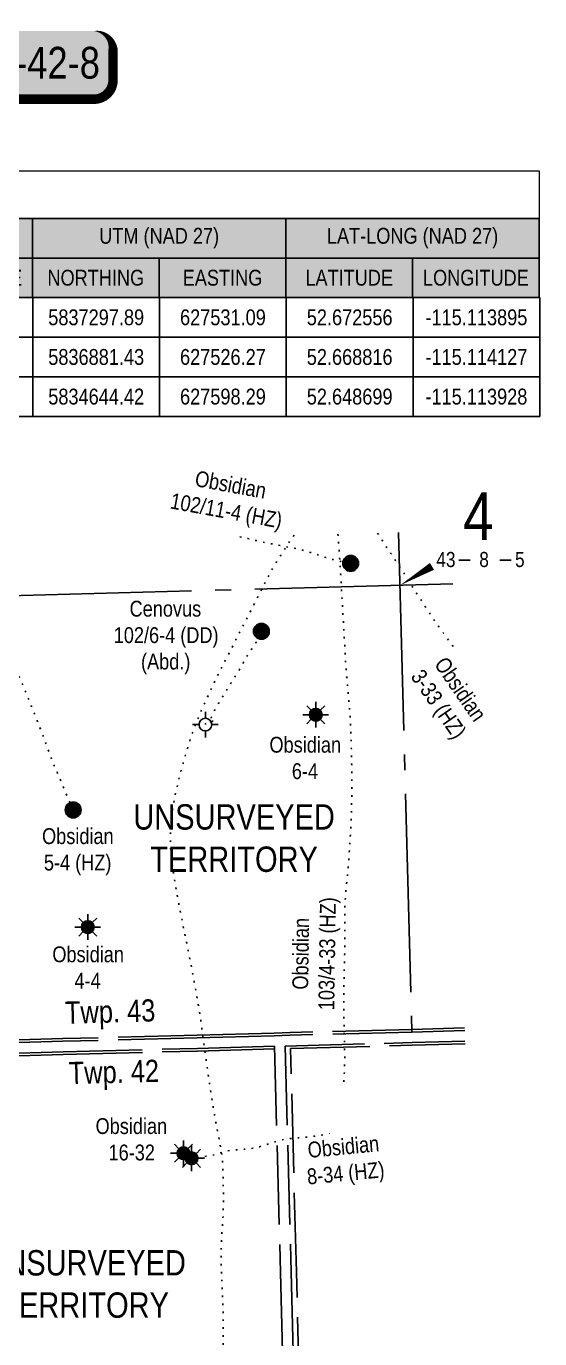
# Model space of a CAD drawing. Extents: x 623573 to 630850, y 5829278 to 5839468.
# Drawn here: x 629877 to 630850, y 5831721 to 5834205 of the extents above; entities that cross this region are included whole.
import ezdxf
from ezdxf.enums import TextEntityAlignment as Align

# ---------------------------------------------------------------- set-up
doc = ezdxf.new("R2010")
doc.units = 0
doc.header["$LTSCALE"] = 5
for name, pattern in [('foc-DOT', [1, 0.2, -0.8]), ('foc-QUARTERLINE', [33, 25, -3, 2, -3]), ('foc-UNSURVEYED', [12.5, 10, -2.5])]:
    doc.linetypes.add(name, pattern=pattern)
doc.layers.get('Defpoints').update_dxf_attribs({"color": 9})
for name, color, linetype in [('10', 1, 'Continuous'), ('9', 3, 'Continuous'), ('ABADATA-DRILL-T', 8, 'Continuous'), ('AS-DRILL', 8, 'foc-DOT'), ('AS-DRILL-T', 8, 'Continuous'), ('C-WS-S', 8, 'Continuous'), ('CG-NOTES', 7, 'Continuous'), ('D-TXT', 6, 'Continuous'), ('F-WS-S', 8, 'Continuous'), ('L-QSEC', 8, 'foc-QUARTERLINE'), ('L-SECLBL', 7, 'Continuous'), ('L-UNS-T', 3, 'Continuous'), ('L-USEC', 7, 'foc-UNSURVEYED')]:
    doc.layers.add(name, color=color, linetype=linetype)
doc.styles.add('80', font='ARIALN.TTF', dxfattribs={"height": 10})
doc.styles.add('80B', font='ARIALNB.TTF', dxfattribs={"height": 25})
doc.styles.add('80L', font='ARIALN.TTF', dxfattribs={"height": 10})
doc.styles.add('SIMPLEX', font='ARIALN.TTF')

# ---------------------------------------------------------------- blocks, each defined once
blk = doc.blocks.new('L-SECLBL')
at = {"layer": '9', "color": 7}
for p, q in [((-5.08, -27.83), (-12.29, -27.83)), ((20.7, -27.83), (13.5, -27.83))]:
    blk.add_line(p, q, dxfattribs=at)
at = {"layer": '10', "color": 2, "style": 'SIMPLEX'}
blk.add_attdef('SEC', text='', height=30, dxfattribs=at).set_placement((0, 0), align=Align.MIDDLE)
at = {"layer": '10', "color": 5, "style": '80L'}
blk.add_attdef('TWP', text='', height=9.5, dxfattribs=at).set_placement((-14.43, -27.37), align=Align.MIDDLE_RIGHT)
blk.add_attdef('RGE', text='', height=9.5, dxfattribs=at).set_placement((3.62, -27.37), align=Align.MIDDLE_CENTER)
blk.add_attdef('MER', text='', height=9.5, dxfattribs=at).set_placement((23.17, -27.37), align=Align.MIDDLE_LEFT)
blk = doc.blocks.new('BH-Existing')
at = {"layer": 'AS-DRILL-T'}
h = blk.add_hatch(color=256, dxfattribs=at)
h.dxf.hatch_style = 1
edge = h.paths.add_edge_path()
edge.add_arc((0, 0), 0.5, 0, 360)
blk.add_circle((0, 0), 0.5, dxfattribs=at)
blk = doc.blocks.new('GABD')
for p, q in [((-0.81, 0), (-1.62, 0)), ((0, 0.81), (0, 1.62)), ((1.62, 0), (0.81, 0)), ((0, -0.81), (0, -1.62))]:
    blk.add_line(p, q)
blk.add_circle((0, 0), 0.8)
blk = doc.blocks.new('GAS')
h = blk.add_hatch(color=255)
h.dxf.hatch_style = 1
edge = h.paths.add_edge_path()
edge.add_arc((0, 0), 0.9, 0, 360)
for p, q in [((-0.81, 0), (-1.62, 0)), ((-0.57, 0.57), (-1.14, 1.14)), ((0, 0.81), (0, 1.62)), ((0.57, 0.57), (1.14, 1.14)), ((1.62, 0), (0.81, 0)), ((-0.57, -0.57), (-1.14, -1.14)), ((0, -0.81), (0, -1.62)), ((1.14, -1.14), (0.57, -0.57))]:
    blk.add_line(p, q)
blk.add_circle((0, 0), 0.8)
blk = doc.blocks.new('*T52')
at = {"layer": 'CG-NOTES', "color": 0, "linetype": 'ByBlock', "lineweight": -2, "transparency": 16777216}
for p, q in [((0, -30), (960, -30)), ((100, -30), (100, -80)), ((320, -30), (320, -80)), ((480, -30), (480, -80)), ((640, -30), (640, -80)), ((800, -30), (800, -80)), ((960, -30), (960, -80)), ((100, -55), (960, -55)), ((200, -55), (200, -80)), ((260, -55), (260, -80)), ((400, -55), (400, -80)), ((560, -55), (560, -80)), ((720, -55), (720, -80)), ((880, -55), (880, -80)), ((0, -80), (960, -80))]:
    blk.add_line(p, q, dxfattribs=at)
at = {"layer": 'CG-NOTES', "linetype": 'ByBlock', "lineweight": 15, "transparency": 16777216}
blk.add_line((0, -30), (0, -80), dxfattribs=at)
at = {"layer": 'CG-NOTES', "color": 254, "true_color": 0xd9d9d9, "transparency": 16777216}
for points in [[(0, -30), (0, -80), (100, -30), (100, -80)], [(100, -30), (100, -55), (320, -30), (320, -55)], [(320, -30), (320, -55), (480, -30), (480, -55)], [(480, -30), (480, -55), (640, -30), (640, -55)], [(640, -30), (640, -55), (800, -30), (800, -55)], [(800, -30), (800, -55), (960, -30), (960, -55)], [(100, -55), (100, -80), (200, -55), (200, -80)], [(200, -55), (200, -80), (260, -55), (260, -80)], [(260, -55), (260, -80), (320, -55), (320, -80)], [(320, -55), (320, -80), (400, -55), (400, -80)], [(400, -55), (400, -80), (480, -55), (480, -80)], [(480, -55), (480, -80), (560, -55), (560, -80)], [(560, -55), (560, -80), (640, -55), (640, -80)], [(640, -55), (640, -80), (720, -55), (720, -80)], [(720, -55), (720, -80), (800, -55), (800, -80)], [(800, -55), (800, -80), (880, -55), (880, -80)], [(880, -55), (880, -80), (960, -55), (960, -80)]]:
    blk.add_solid(points, dxfattribs=at)
at = {"layer": 'Defpoints', "color": 8, "linetype": 'ByBlock', "lineweight": 0, "transparency": 16777216}
for p, q in [((0, 0), (960, 0)), ((0, 0), (0, -30)), ((960, 0), (960, -30))]:
    blk.add_line(p, q, dxfattribs=at)
at = {"layer": 'CG-NOTES', "color": 14, "transparency": 16777216, "char_height": 10, "attachment_point": 5, "style": '80'}
for s, insert, width in [('LOCALS', (210, -42.5), 219.25), ('UTM (NAD 83)', (400, -42.5), 159.25), ('LAT-LONG (NAD 83)', (560, -42.5), 159.25), ('UTM (NAD 27)', (720, -42.5), 159.25), ('LAT-LONG (NAD 27)', (880, -42.5), 159.25), ('POINT', (50, -55), 99.25), ('LOCATION', (150, -67.5), 99.25), ('METES', (230, -67.5), 59.25), ('BOUNDS', (290, -67.5), 59.25), ('NORTHING', (360, -67.5), 79.25), ('EASTING', (440, -67.5), 79.25), ('LATITUDE', (520, -67.5), 79.25), ('LONGITUDE', (600, -67.5), 79.25), ('NORTHING', (680, -67.5), 79.25), ('EASTING', (760, -67.5), 79.25), ('LATITUDE', (840, -67.5), 79.25), ('LONGITUDE', (920, -67.5), 79.25)]:
    blk.add_mtext(s, dxfattribs=dict(at, insert=insert, width=width))
blk = doc.blocks.new('DRILL HEADING')
blk.add_blockref('*T52', (0, 80))
at = {"style": '80B'}
blk.add_attdef('DRILLNAME_001', (0.98, 59.01), '', height=12, dxfattribs=at)
blk = doc.blocks.new('*U79')
h = blk.add_hatch(color=255)
edge = h.paths.add_edge_path()
edge.add_line((-99, -11.5), (99, -11.5))
edge.add_arc((99, -5.5), 6, 270, 360)
edge.add_line((105, -5.5), (105, 4))
edge.add_arc((99, 4), 6, 0, 90)
edge.add_line((99, 10), (-99, 10))
edge.add_arc((-99, 4), 6, 90, 180)
edge.add_line((-105, 4), (-105, -5.5))
edge.add_arc((-99, -5.5), 6, 180, 270)
at = {"color": 14, "flags": 128}
blk.add_lwpolyline([(-99, -11.5, 3, 3, 0), (99, -11.5, 3, 3, 0.414214), (105, -5.5, 3, 3, 0), (105, 4, 3, 0, 0.414214), (99, 10, 0, 0, 0), (-99, 10, 0, 0, 0.414214), (-105, 4, 0, 0, 0), (-105, -5.5, 0, 3, 0.414214)], format="xyseb", close=True, dxfattribs=at)
at = {"color": 14, "style": '80'}
blk.add_attdef('DRILL_001', (-16.45, -5), '', height=10, dxfattribs=at)

msp = doc.modelspace()

# ---------------------------------------------------------------- linework, layer by layer
at = {"layer": 'AS-DRILL', "ltscale": 3, "flags": 128}
for points in [[(630385.064, 5833241.493), (630381.893, 5833237.352), (630377.368, 5833231.021), (630372.862, 5833224.36), (630368.362, 5833217.459), (630363.969, 5833210.671), (630359.461, 5833203.69), (630355.011, 5833196.791), (630350.613, 5833189.842), (630346.308, 5833182.757), (630342.09, 5833175.393), (630337.981, 5833167.722), (630334.072, 5833160.027), (630330.127, 5833152.17), (630326.058, 5833144.11), (630321.969, 5833136.06), (630317.742, 5833127.896), (630313.513, 5833119.821), (630308.401, 5833109.963), (630298.644, 5833091.11), (630291.113, 5833076.617), (630286.915, 5833068.523), (630278.574, 5833052.098), (630274.44, 5833043.846), (630270.42, 5833035.808), (630266.302, 5833027.717), (630262.095, 5833019.573), (630257.87, 5833011.349), (630253.722, 5833003.247), (630249.586, 5832995.055), (630245.328, 5832986.55), (630241.068, 5832978.145), (630236.847, 5832969.761), (630232.623, 5832961.127), (630228.548, 5832952.537), (630224.521, 5832944.028), (630220.476, 5832935.408), (630216.407, 5832926.588), (630212.512, 5832918.003), (630208.663, 5832909.168), (630204.99, 5832900.508), (630201.408, 5832891.781), (630197.968, 5832883.017), (630194.554, 5832873.994), (630191.348, 5832865.067), (630188.353, 5832856.105), (630185.464, 5832846.916), (630182.67, 5832837.919), (630179.813, 5832828.651), (630177.04, 5832819.604), (630174.369, 5832810.481), (630171.933, 5832801.564), (630169.556, 5832792.318), (630167.316, 5832783.166), (630165.127, 5832773.975), (630162.843, 5832764.592), (630160.63, 5832755.18), (630158.659, 5832745.725), (630156.914, 5832736.366), (630155.355, 5832726.831), (630154.03, 5832717.493), (630152.859, 5832708.019), (630151.967, 5832698.612), (630151.324, 5832689.202), (630150.875, 5832679.687), (630150.619, 5832670.027), (630150.563, 5832660.362), (630150.828, 5832650.696), (630151.451, 5832641.069), (630152.365, 5832631.44), (630153.526, 5832621.937), (630154.818, 5832612.358), (630156.176, 5832602.99), (630157.693, 5832593.607), (630160.942, 5832575.066), (630164.164, 5832556.804), (630167.46, 5832538.405), (630170.98, 5832520.221), (630174.732, 5832501.573), (630178.432, 5832483.405), (630182.209, 5832464.958), (630185.921, 5832446.669), (630189.53, 5832428.538), (630193.073, 5832409.845), (630196.476, 5832391.158), (630199.882, 5832372.771), (630203.226, 5832354.032), (630206.29, 5832335.317), (630208.846, 5832316.527), (630211.149, 5832297.832), (630213.831, 5832279.166), (630216.617, 5832260.373), (630219.202, 5832241.604), (630221.81, 5832223.086), (630224.586, 5832204.273), (630227.321, 5832185.508), (630230.129, 5832167.016), (630233.32, 5832148.424), (630236.726, 5832130.007), (630240.231, 5832111.643), (630243.691, 5832093.077), (630245.279, 5832084.056), (630246.896, 5832074.685), (630248.264, 5832065.278), (630249.184, 5832056.159), (630249.764, 5832046.691), (630250.093, 5832037.227), (630250.511, 5832018.301), (630250.739, 5831999.421), (630250.888, 5831980.068), (630250.604, 5831961.244), (630249.556, 5831942.169), (630248.166, 5831923.126), (630247.06, 5831904.361), (630246.483, 5831885.239), (630246.534, 5831866.204), (630247.078, 5831847.101), (630247.873, 5831828.276), (630248.958, 5831809.108), (630249.897, 5831789.796), (630250.318, 5831770.39), (630250.49, 5831751.328), (630250.445, 5831732.14), (630250.209, 5831713.017), (630249.994, 5831693.835), (630249.693, 5831674.5), (630249.418, 5831655.286), (630249.297, 5831636.327), (630248.998, 5831616.922), (630248.53, 5831597.863), (630248.003, 5831578.743), (630247.359, 5831559.889), (630246.657, 5831540.584), (630246.03, 5831521.461), (630245.527, 5831502.601), (630245.133, 5831483.374), (630244.825, 5831464.289), (630244.501, 5831445.454), (630244.067, 5831426.236), (630243.556, 5831407.266), (630242.884, 5831387.962), (630242.087, 5831368.854), (630241.39, 5831349.749), (630240.558, 5831330.791), (630239.483, 5831311.606), (630238.534, 5831292.564), (630237.559, 5831273.362), (630236.55, 5831254.329), (630235.514, 5831235.165), (630234.687, 5831216.046), (630233.949, 5831196.96), (630232.975, 5831178.138), (630232.104, 5831159.149), (630231.495, 5831140.136), (630231.111, 5831121.269), (630231.029, 5831101.981), (630231.444, 5831082.805), (630232.364, 5831063.812), (630233.263, 5831044.89), (630233.723, 5831025.915), (630233.841, 5831006.592), (630233.964, 5830987.508), (630234.219, 5830968.318), (630234.395, 5830949.106), (630234.289, 5830929.957), (630234.249, 5830910.969), (630234.443, 5830891.808), (630234.569, 5830872.604), (630234.477, 5830853.295), (630234.372, 5830834.116), (630234.281, 5830814.797), (630233.846, 5830795.599), (630233.153, 5830776.724), (630232.437, 5830757.938), (630231.468, 5830733.965)], [(630282.102, 5833238.756), (630282.237, 5833238.724), (630289.827, 5833236.892), (630297.358, 5833235.029), (630305.028, 5833233.239), (630312.909, 5833231.405), (630321.042, 5833229.487), (630329.231, 5833227.7), (630337.094, 5833226.146), (630344.804, 5833224.737), (630352.515, 5833223.278), (630360.148, 5833221.708), (630367.722, 5833220.155), (630375.131, 5833218.749), (630382.35, 5833217.367), (630389.329, 5833215.959), (630396.07, 5833214.485), (630402.685, 5833212.858), (630409.255, 5833211.029), (630415.688, 5833209.077), (630421.933, 5833207.059), (630428.13, 5833204.981), (630434.438, 5833202.835), (630440.604, 5833200.766), (630446.669, 5833198.744), (630452.589, 5833196.898), (630458.142, 5833195.333), (630463.429, 5833193.981), (630468.412, 5833192.811), (630473.092, 5833191.733), (630477.62, 5833190.691), (630481.886, 5833189.772), (630485.946, 5833189.068), (630486.639, 5833188.966), (630491.889, 5833188.254)], [(630467.649, 5833243.688), (630467.696, 5833243.081), (630468.21, 5833236.112), (630468.718, 5833228.973), (630469.209, 5833221.743), (630469.725, 5833214.304), (630470.249, 5833206.536), (630470.805, 5833198.727), (630471.4, 5833190.59), (630471.958, 5833182.302), (630472.464, 5833174.123), (630472.969, 5833165.953), (630473.475, 5833157.744), (630473.973, 5833149.484), (630474.47, 5833140.854), (630474.936, 5833132.293), (630475.385, 5833123.582), (630475.813, 5833114.56), (630476.256, 5833105.709), (630476.781, 5833096.789), (630477.385, 5833087.542), (630477.953, 5833079.264), (630479.187, 5833059.02), (630479.348, 5833055.933), (630479.838, 5833046.843), (630480.322, 5833037.562), (630480.734, 5833028.39), (630481.203, 5833019.299), (630481.714, 5833010.169), (630482.251, 5833000.79), (630482.853, 5832991.613), (630483.572, 5832982.148), (630483.601, 5832981.829), (630484.334, 5832972.585), (630485.173, 5832963.134), (630486.07, 5832953.764), (630486.918, 5832944.383), (630487.775, 5832935.023), (630488.667, 5832925.453), (630489.56, 5832915.833), (630490.268, 5832906.429), (630490.75, 5832896.868), (630491.249, 5832887.438), (630491.703, 5832877.786), (630492.02, 5832868.402), (630492.344, 5832858.747), (630492.509, 5832854.399), (630492.703, 5832849.323), (630493.031, 5832839.888), (630493.297, 5832830.552), (630493.503, 5832821.204), (630493.684, 5832811.696), (630493.84, 5832802.367), (630493.98, 5832792.857), (630494.08, 5832783.356), (630494.101, 5832774.214), (630494.051, 5832764.719), (630494.002, 5832755.184), (630493.957, 5832745.88), (630493.573, 5832727.424), (630492.892, 5832708.469), (630492.096, 5832689.682), (630491.076, 5832670.668), (630489.887, 5832652), (630488.547, 5832633.018), (630487.117, 5832614.364), (630485.509, 5832596.046), (630483.612, 5832577.289), (630481.936, 5832558.519), (630480.984, 5832539.987), (630480.705, 5832521.323), (630480.788, 5832502.609), (630480.848, 5832483.624), (630480.703, 5832464.814), (630480.404, 5832445.779), (630480.004, 5832426.782), (630479.524, 5832407.803), (630479.073, 5832388.844), (630478.829, 5832369.991), (630478.825, 5832351.155), (630479.03, 5832332.354), (630479.356, 5832313.516), (630479.748, 5832294.83), (630480.175, 5832276.334), (630480.566, 5832257.318), (630480.396, 5832238.347), (630479.604, 5832219.43), (630478.465, 5832200.383), (630478.321, 5832197.993)], [(630542.769, 5833245.685), (630545.706, 5833241.148), (630549.804, 5833234.824), (630553.999, 5833228.262), (630558.318, 5833221.504), (630562.812, 5833214.579), (630567.436, 5833207.639), (630572.09, 5833200.749), (630576.638, 5833194.026), (630581.225, 5833187.365), (630585.919, 5833180.436), (630590.556, 5833173.386), (630595.15, 5833166.104), (630599.802, 5833158.504), (630604.423, 5833150.903), (630609.116, 5833143.264), (630614.061, 5833135.542), (630619.477, 5833127.431), (630630.609, 5833110.399), (630631.413, 5833109.109), (630636.502, 5833101.231), (630641.636, 5833093.553), (630646.833, 5833085.787), (630651.884, 5833078.218), (630657.037, 5833070.571), (630662.502, 5833062.842), (630668.011, 5833055.374), (630673.57, 5833047.898), (630679.088, 5833040.441), (630684.78, 5833032.838), (630688.573, 5833027.68)], [(629762.806, 5833224.951), (629765.029, 5833219.638), (629767.604, 5833214.123), (629770.201, 5833208.93), (629772.833, 5833203.547), (629775.235, 5833197.747), (629777.348, 5833191.551), (629779.403, 5833185.262), (629781.565, 5833179.127), (629783.872, 5833173.155), (629786.162, 5833167.453), (629788.355, 5833162.018), (629790.449, 5833156.912), (629792.485, 5833152.123), (629794.492, 5833147.304), (629796.447, 5833142.163), (629798.373, 5833137.002), (629800.253, 5833132.04), (629802.122, 5833127.147), (629804.08, 5833122.286), (629806.296, 5833117.123), (629808.593, 5833111.891), (629810.761, 5833106.666), (629812.899, 5833101.4), (629815.056, 5833096.205), (629817.162, 5833091.028), (629819.161, 5833085.749), (629821.095, 5833080.277), (629823.006, 5833074.895), (629824.866, 5833069.592), (629826.762, 5833064.4), (629828.769, 5833059.211), (629830.881, 5833053.794), (629832.968, 5833048.617), (629835.121, 5833043.562), (629837.352, 5833038.569), (629839.554, 5833033.534), (629841.713, 5833028.269), (629843.821, 5833023.032), (629845.931, 5833017.716), (629848.106, 5833012.181), (629850.285, 5833006.516), (629852.537, 5833000.733), (629854.848, 5832995.021), (629857.157, 5832989.36), (629859.471, 5832983.859), (629861.873, 5832978.47), (629864.291, 5832973.251), (629866.581, 5832968.309), (629868.817, 5832963.526), (629870.98, 5832958.441), (629873.177, 5832952.857), (629875.498, 5832947.135), (629877.826, 5832941.504), (629880.158, 5832935.713), (629882.462, 5832929.862), (629884.728, 5832924.319), (629886.968, 5832918.986), (629889.148, 5832913.661), (629891.256, 5832908.425), (629893.316, 5832903.477), (629895.318, 5832898.477), (629897.361, 5832893.049), (629899.452, 5832887.662), (629901.485, 5832882.603), (629903.369, 5832877.511), (629905.252, 5832872.468), (629907.245, 5832867.419), (629909.344, 5832862.122), (629911.24, 5832857.34), (629913.181, 5832852.359), (629914.889, 5832847.482), (629916.562, 5832842.434), (629918.437, 5832836.911), (629920.455, 5832830.902), (629922.497, 5832825.114), (629924.4, 5832820.042), (629926.307, 5832815.23), (629928.316, 5832810.311), (629930.408, 5832805.324), (629932.669, 5832800.321), (629934.941, 5832795.319), (629937.162, 5832790.345), (629939.311, 5832785.43), (629941.388, 5832780.223), (629943.48, 5832774.845), (629945.619, 5832769.57), (629947.824, 5832764.416), (629950.056, 5832759.392), (629952.12, 5832754.705), (629953.979, 5832750.182), (629955.735, 5832745.776), (629957.446, 5832741.559), (629959.162, 5832737.523), (629960.875, 5832733.617), (629962.495, 5832729.808), (629964.089, 5832726.248), (629964.638, 5832725.112), (629966.348, 5832721.706)], [(630216.776, 5832883.221), (630216.772, 5832883.391), (630216.763, 5832883.711), (630216.75, 5832884.221), (630216.738, 5832884.671), (630216.873, 5832884.865), (630217.184, 5832885.193), (630217.624, 5832885.594), (630218.203, 5832886.04), (630218.853, 5832886.427), (630219.631, 5832886.878), (630220.357, 5832887.417), (630221.017, 5832887.814), (630221.709, 5832888.123), (630222.443, 5832888.372), (630223.227, 5832888.603), (630223.902, 5832888.811), (630224.457, 5832888.995), (630225.043, 5832889.171), (630225.748, 5832889.369), (630226.602, 5832889.612), (630227.44, 5832889.694), (630228.109, 5832889.722), (630228.878, 5832889.792), (630229.67, 5832889.712), (630230.582, 5832889.666), (630231.071, 5832889.689), (630231.285, 5832889.525), (630231.116, 5832889.52), (630230.389, 5832890.131), (630229.261, 5832890.432), (630228.111, 5832890.412), (630227.046, 5832890.584), (630226.048, 5832890.137), (630225.448, 5832889.731), (630225.358, 5832889.719), (630225.317, 5832889.758), (630225.265, 5832889.847), (630225.232, 5832889.966), (630225.286, 5832890.177), (630225.398, 5832890.5), (630225.588, 5832890.896), (630225.806, 5832891.342), (630226.022, 5832891.877), (630226.256, 5832892.474), (630226.538, 5832893.171), (630226.886, 5832894.001), (630227.35, 5832894.993), (630227.862, 5832896.097), (630228.412, 5832897.242), (630228.998, 5832898.548), (630229.63, 5832900.005), (630230.321, 5832901.494), (630231.03, 5832903.053), (630231.821, 5832904.914), (630232.689, 5832906.908), (630233.567, 5832908.911), (630234.522, 5832910.997), (630235.546, 5832913.155), (630236.657, 5832915.425), (630237.848, 5832917.667), (630239.159, 5832919.952), (630240.531, 5832922.179), (630241.902, 5832924.416), (630243.234, 5832926.642), (630244.616, 5832928.899), (630246.124, 5832931.259), (630247.623, 5832933.609), (630249.082, 5832935.938), (630250.515, 5832938.147), (630251.997, 5832940.347), (630253.449, 5832942.586), (630254.849, 5832944.893), (630256.171, 5832947.099), (630257.445, 5832949.253), (630258.671, 5832951.346), (630259.924, 5832953.519), (630261.1, 5832955.581), (630262.269, 5832957.542), (630263.509, 5832959.476), (630264.866, 5832961.492), (630266.302, 5832963.56), (630267.777, 5832965.7), (630269.161, 5832967.817), (630271.917, 5832972.221), (630273.364, 5832974.62), (630274.773, 5832976.978), (630276.182, 5832979.296), (630277.66, 5832981.675), (630279.07, 5832984.003), (630280.498, 5832986.351), (630281.83, 5832988.577), (630283.094, 5832990.741), (630284.427, 5832992.927), (630285.711, 5832995.061), (630286.897, 5832997.123), (630288.044, 5832999.174), (630289.141, 5833001.214), (630290.187, 5833003.282), (630291.194, 5833005.299), (630292.271, 5833007.318), (630293.437, 5833009.419), (630294.594, 5833011.42), (630295.873, 5833013.405), (630297.212, 5833015.341), (630298.513, 5833017.245), (630299.763, 5833019.169), (630301.002, 5833021.122), (630302.242, 5833023.035), (630303.513, 5833024.899), (630304.806, 5833026.724), (630306.118, 5833028.549), (630307.4, 5833030.393), (630308.459, 5833031.982), (630309.517, 5833033.58), (630310.488, 5833035.106), (630311.369, 5833036.57), (630312.192, 5833038.022), (630312.965, 5833039.413), (630313.711, 5833040.723), (630314.477, 5833042.013), (630315.245, 5833043.244), (630315.945, 5833044.413), (630316.595, 5833045.55), (630317.237, 5833046.628), (630317.831, 5833047.623), (630318.365, 5833048.628), (630318.86, 5833049.601), (630319.325, 5833050.534), (630319.723, 5833051.384), (630320.103, 5833052.155), (630320.453, 5833052.934), (630320.782, 5833053.713), (630321.093, 5833054.431), (630321.375, 5833055.129), (630321.647, 5833055.836), (630321.878, 5833056.563), (630322.079, 5833057.268), (630322.294, 5833057.854), (630322.45, 5833058.388), (630322.557, 5833058.882), (630322.667, 5833059.255), (630322.76, 5833059.537), (630322.815, 5833059.709), (630322.894, 5833059.751), (630322.973, 5833059.783), (630323.053, 5833059.795), (630323.064, 5833059.755), (630323.014, 5833059.774), (630322.983, 5833059.793), (630323.018, 5833059.594), (630323.027, 5833059.264), (630323, 5833059.163)], [(630190.443, 5832062.498), (630190.433, 5832062.498), (630189.596, 5832062.746), (630188.661, 5832062.911), (630187.971, 5832062.923), (630187.392, 5832062.868), (630187.104, 5832062.791), (630187.018, 5832062.628), (630187.033, 5832062.458), (630187.262, 5832062.484), (630187.627, 5832062.674), (630188.051, 5832062.905), (630188.445, 5832063.136), (630188.723, 5832063.213), (630188.856, 5832063.117), (630188.872, 5832062.907), (630188.82, 5832062.565), (630188.812, 5832062.115), (630188.943, 5832061.728), (630189.238, 5832061.526), (630189.7, 5832061.468), (630190.247, 5832061.563), (630190.751, 5832061.826), (630191.032, 5832062.173), (630190.974, 5832062.472), (630190.649, 5832062.653), (630190.208, 5832062.662), (630189.734, 5832062.449), (630189.302, 5832062.138), (630188.955, 5832061.999), (630188.875, 5832061.997), (630188.276, 5832061.971), (630188.014, 5832062.034), (630187.871, 5832062.14), (630187.768, 5832062.258), (630187.667, 5832062.305), (630187.638, 5832062.264), (630187.599, 5832062.223), (630187.56, 5832062.172), (630187.504, 5832062.051), (630187.447, 5832061.929), (630187.37, 5832061.817), (630187.253, 5832061.704), (630187.096, 5832061.57), (630186.949, 5832061.446), (630186.96, 5832061.406), (630187.161, 5832061.401), (630187.36, 5832061.407), (630187.52, 5832061.411), (630187.602, 5832061.343), (630187.586, 5832061.183), (630187.729, 5832061.076), (630188.02, 5832061.034), (630188.233, 5832060.939), (630188.366, 5832060.843), (630188.476, 5832060.826), (630188.603, 5832060.929), (630188.681, 5832061.031), (630188.679, 5832061.091), (630188.687, 5832061.161), (630188.696, 5832061.222), (630188.644, 5832061.28), (630188.614, 5832061.3), (630188.623, 5832061.32), (630188.682, 5832061.351), (630188.762, 5832061.384), (630188.88, 5832061.447), (630189.027, 5832061.551), (630189.184, 5832061.685), (630189.34, 5832061.819), (630189.508, 5832061.923), (630189.695, 5832062.028), (630189.912, 5832062.134), (630190.119, 5832062.239), (630190.408, 5832062.317), (630190.836, 5832062.398), (630191.314, 5832062.461), (630191.765, 5832062.433), (630192.187, 5832062.354), (630192.65, 5832062.246), (630192.892, 5832062.182), (630193.133, 5832062.129), (630193.474, 5832062.118), (630194.143, 5832062.175), (630195.398, 5832062.378), (630197.139, 5832062.744), (630199.048, 5832063.184), (630201.055, 5832063.677), (630203.354, 5832064.158), (630205.986, 5832064.487), (630208.95, 5832064.755), (630212.179, 5832065.21), (630215.474, 5832065.847), (630218.826, 5832066.545), (630222.311, 5832067.187), (630226.006, 5832067.804), (630229.879, 5832068.486), (630234.058, 5832069.366), (630238.437, 5832070.571), (630243.031, 5832072.012), (630247.792, 5832073.568), (630252.743, 5832075.129), (630257.839, 5832076.463), (630263.362, 5832077.568), (630269.174, 5832078.331), (630275.334, 5832078.793), (630281.825, 5832079.234), (630288.523, 5832079.77), (630295.559, 5832080.385), (630302.902, 5832081.138), (630310.394, 5832082.305), (630317.931, 5832084.044), (630319.083, 5832084.364), (630325.445, 5832086.252), (630332.817, 5832088.576), (630339.901, 5832090.803), (630347.022, 5832093.151), (630351.504, 5832094.629), (630354.015, 5832095.405), (630360.977, 5832097.319), (630368.051, 5832098.785), (630375.297, 5832099.806), (630382.943, 5832100.417), (630390.854, 5832100.865), (630398.832, 5832101.454), (630407.013, 5832102.28), (630415.416, 5832103.391), (630424.046, 5832104.668), (630432.933, 5832106.032), (630441.828, 5832107.486), (630451.15, 5832109.041), (630452.03, 5832109.182)]]:
    msp.add_lwpolyline(points, dxfattribs=at)
at = {"layer": 'CG-NOTES', "color": 7, "lineweight": 25}
for p, q in [((627969.932, 5833691.159), (630849.932, 5833691.159)), ((629889.932, 5833691.159), (629889.932, 5833466.159)), ((630129.932, 5833691.159), (630129.932, 5833466.159)), ((630369.932, 5833691.159), (630369.932, 5833466.159)), ((630609.932, 5833691.159), (630609.932, 5833466.159)), ((630849.932, 5833691.159), (630849.932, 5833466.159)), ((627969.932, 5833616.159), (630849.932, 5833616.159)), ((627969.932, 5833541.159), (630849.932, 5833541.159)), ((627969.932, 5833466.159), (630849.932, 5833466.159))]:
    msp.add_line(p, q, dxfattribs=at)
at = {"layer": 'L-QSEC', "ltscale": 3}
for p, q in [((630582.722, 5833246.747), (630607.816, 5832301.471)), ((630685.341, 5833149.44), (629772.361, 5833125.172))]:
    msp.add_line(p, q, dxfattribs=at)
at = {"layer": 'L-SECLBL', "flags": 128}
msp.add_lwpolyline([(630585.376, 5833146.783, 0, 14.995, 0), (630645.808, 5833182.596, 0, 0, 0)], format="xyseb", dxfattribs=at)
at = {"layer": 'L-USEC', "ltscale": 3}
for p, q in [((630707.647, 5832309.156), (630607.682, 5832306.499)), ((629946.778, 5832283.899), (629795.037, 5832279.865)), ((629946.644, 5832288.927), (629804.943, 5832285.16)), ((630201.28, 5832295.696), (629946.644, 5832288.927)), ((630201.414, 5832290.668), (629946.778, 5832283.899)), ((630347.012, 5832299.569), (630201.28, 5832295.696)), ((630347.145, 5832294.541), (630201.414, 5832290.668)), ((630377.166, 5832300.371), (630347.012, 5832299.569)), ((630377.3, 5832295.343), (630347.145, 5832294.541)), ((630607.682, 5832306.499), (630377.166, 5832300.371)), ((630607.816, 5832301.471), (630377.3, 5832295.343)), ((630707.78, 5832304.128), (630607.816, 5832301.471)), ((630608.349, 5832281.319), (630708.315, 5832283.981)), ((629805.62, 5832259.938), (629947.3, 5832263.712)), ((629805.754, 5832254.909), (629947.434, 5832258.683)), ((629947.3, 5832263.712), (630201.953, 5832270.495)), ((629947.434, 5832258.683), (630202.087, 5832265.467)), ((630201.953, 5832270.495), (630347.672, 5832274.376)), ((630202.087, 5832265.467), (630347.803, 5832269.348)), ((630347.672, 5832274.376), (630358.872, 5831846.443)), ((630367.784, 5832274.913), (630608.349, 5832281.319)), ((630367.784, 5832274.913), (630378.986, 5831846.969)), ((630377.957, 5832270.152), (630608.483, 5832276.29)), ((630389.028, 5831847.246), (630377.957, 5832270.152)), ((630608.483, 5832276.29), (630708.449, 5832278.953)), ((630358.872, 5831846.443), (630369.943, 5831423.537)), ((630378.986, 5831846.969), (630390.056, 5831424.064)), ((630400.097, 5831424.339), (630389.028, 5831847.246))]:
    msp.add_line(p, q, dxfattribs=at)

# ---------------------------------------------------------------- block references
ref = msp.add_blockref('*U79', (629411.838, 5834135.673), dxfattribs=dict(xscale=6.000000000000023, yscale=6.000000000000023, zscale=6.000000000000023))
ref.add_attrib('DRILL_001', 'OBSIDIAN 103 HZ WILLGR 10-29-42-8', (628806.19, 5834105.653), dxfattribs={"color": 14, "height": 60, "style": '80'})
at = {"layer": 'AS-DRILL-T', "xscale": 29.98945950000015, "yscale": 29.98945950000015, "zscale": 29.98945950000015}
for p in [(630491.889, 5833188.254), (630322.815, 5833059.709), (629966.348, 5832721.706)]:
    msp.add_blockref('BH-Existing', p, dxfattribs=at)
at = {"layer": 'C-WS-S', "color": 6, "xscale": 14.99472975000008, "yscale": 14.99472975000008, "zscale": 14.99472975000008}
for p in [(630425.804, 5832901.742), (629994.045, 5832499.967), (630175.237, 5832072.115), (630190.443, 5832062.498)]:
    msp.add_blockref('GAS', p, dxfattribs=at)
at = {"layer": 'CG-NOTES', "xscale": 2.99894595, "yscale": 2.99894595, "zscale": 2.99894595}
msp.add_blockref('DRILL HEADING', (627969.932, 5833691.159), dxfattribs=at)
at = {"layer": 'F-WS-S', "color": 6, "xscale": 14.99472975000008, "yscale": 14.99472975000008, "zscale": 14.99472975000008}
msp.add_blockref('GABD', (630216.776, 5832883.221), dxfattribs=at)
at = {"layer": 'L-SECLBL', "color": 2, "xscale": 2.998945950000012, "yscale": 2.998945950000012, "zscale": 2.998945950000012}
msp.add_blockref('L-SECLBL', (630733.606, 5833277.693), dxfattribs=at).add_auto_attribs({'SEC': '4', 'TWP': '43', 'RGE': '8', 'MER': '5'})

# ---------------------------------------------------------------- texts
at = {"layer": 'ABADATA-DRILL-T', "char_height": 29.98946, "attachment_point": 1, "style": '80L'}
for s, width, insert, rotation in [('\\pi40.333;Obsidian\\P\\pi2.0283;102/11-4 (HZ)', 212.12128, (630160.936, 5833371.539), 349.644141), ('\\pi6.8852;Obsidian\\P\\pi0.86076;3-33 (HZ)', 145.22497, (630669.583, 5833020.22), 304.730454), ('\\pi40.333;Obsidian\\P\\pi2.0283;103/4-33 (HZ)', 212.12128, (630380.615, 5832341.656), 89.144591), ('\\pi6.8852;Obsidian\\P\\pi0.86076;8-34 (HZ)', 145.22497, (630402.202, 5832092.283), 5.455489)]:
    msp.add_mtext_dynamic_manual_height_columns(s, width=width, gutter_width=49.976, heights=[0], dxfattribs=dict(at, insert=insert, rotation=rotation))
for s, width, insert in [('\\pi32.097;Cenovus\\P\\pi2.0256;102/6-4 (DD)\\P\\pi53.709;(Abd.)', 196.81432, (630041.113, 5833117.505)), ('\\pi-43.481;Obsidian\\P\\pi-1.1156;6-4', 44.49184, (630381.54, 5832860.099)), ('\\pi1.0428;Obsidian\\P\\pi4.5716;5-4 (HZ)', 133.54011, (629906.382, 5832687.098)), ('\\pi-43.481;Obsidian\\P\\pi-1.5349;4-4', 44.49184, (629970.385, 5832463.516)), ('\\pi-43.481;Obsidian\\P\\pi-18.933;16-32', 44.49184, (630052.225, 5832138.455))]:
    msp.add_mtext_dynamic_manual_height_columns(s, width=width, gutter_width=49.976, heights=[0], dxfattribs=dict(at, insert=insert))
at = {"layer": 'CG-NOTES', "char_height": 30, "width": 231, "attachment_point": 5, "style": '80'}
for s, insert in [('5837297.89', (630009.932, 5833653.659)), ('627531.09', (630249.932, 5833653.659)), ('52.672556', (630489.932, 5833653.659)), ('-115.113895', (630729.932, 5833653.659)), ('5836881.43', (630009.932, 5833578.659)), ('627526.27', (630249.932, 5833578.659)), ('52.668816', (630489.932, 5833578.659)), ('-115.114127', (630729.932, 5833578.659)), ('5834644.42', (630009.932, 5833503.659)), ('627598.29', (630249.932, 5833503.659)), ('52.648699', (630489.932, 5833503.659)), ('-115.113928', (630729.932, 5833503.659))]:
    msp.add_mtext(s, dxfattribs=dict(at, insert=insert))
at = {"layer": 'D-TXT', "color": 3, "char_height": 42, "attachment_point": 1, "rotation": 1.525674, "style": '80L'}
for s, width, insert in [('Twp. 43', 173.81825, (629950.236, 5832359.069)), ('Twp. 42', 188.52404, (629957.294, 5832244.706))]:
    msp.add_mtext_dynamic_manual_height_columns(s, width=width, gutter_width=47.5, heights=[0], dxfattribs=dict(at, insert=insert))
at = {"layer": 'L-UNS-T', "color": 3, "insert": (629988.973, 5831824.393), "char_height": 47.98314, "attachment_point": 5, "style": '80L'}
msp.add_mtext_dynamic_manual_height_columns('UNSURVEYED TERRITORY', width=126.41375, gutter_width=47.5, heights=[0], dxfattribs=at)

# ---------------------------------------------------------------- next in the draw order: texts
at = {"layer": 'L-UNS-T', "color": 3, "insert": (630271.027, 5832668.147), "char_height": 47.98314, "attachment_point": 5, "style": '80L', "bg_fill": 3, "box_fill_scale": 1.15, "bg_fill_color": 256, "bg_fill_true_color": 256, "bg_fill_transparency": 0}
msp.add_mtext_dynamic_manual_height_columns('UNSURVEYED TERRITORY', width=126.41375, gutter_width=47.5, heights=[0], dxfattribs=at)

doc.saveas('drawing.dxf')
